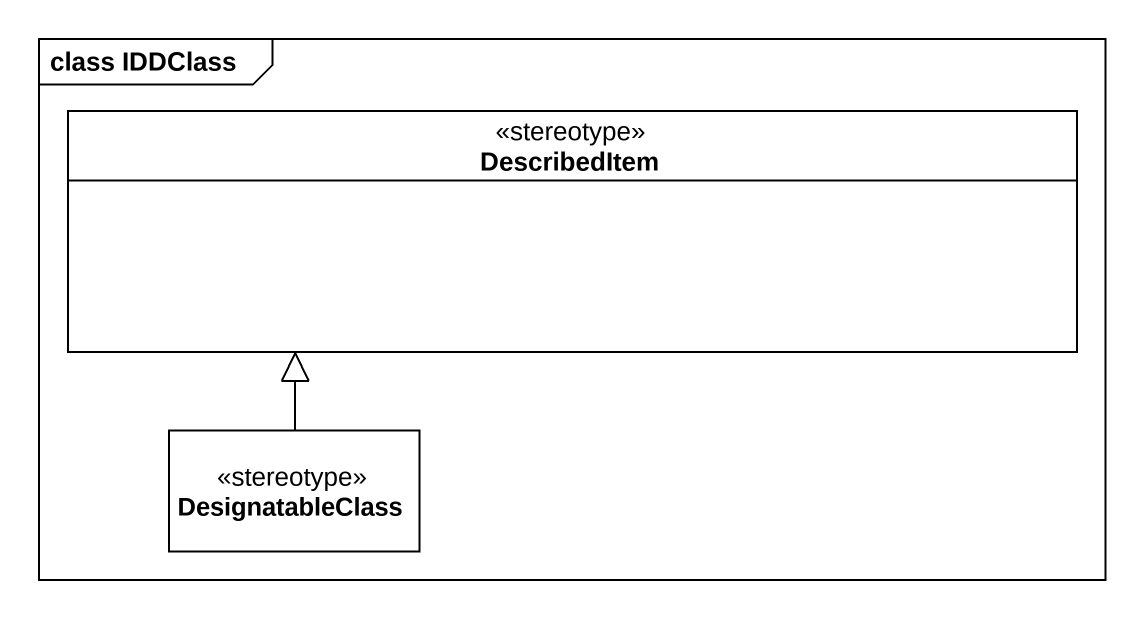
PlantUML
@startuml
mainframe class IDDClass
hide circle
hide empty members
class DescribedItem <<stereotype>>
class DesignatableClass <<stereotype>>
DesignatableClass -up-|> DescribedItem
@enduml
